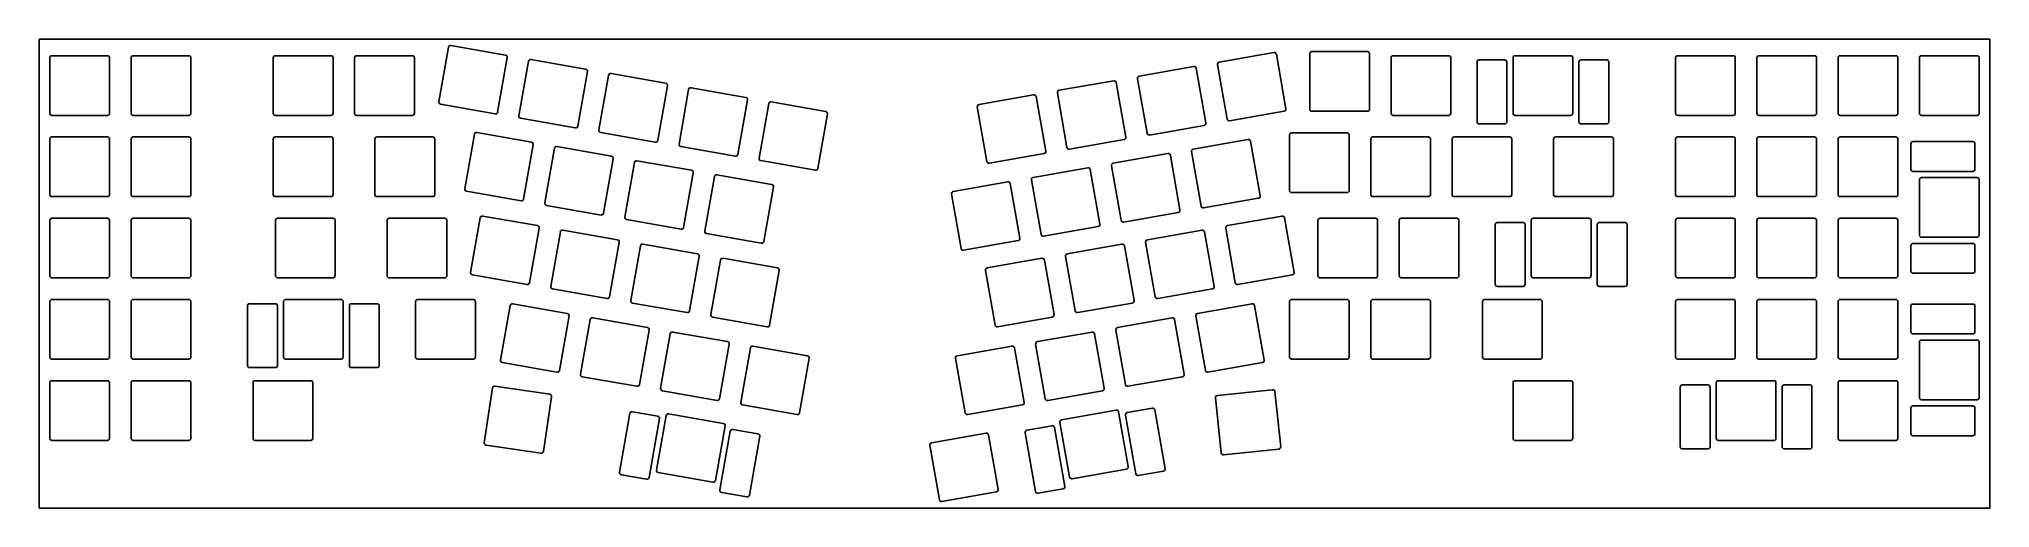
# Model space of a CAD drawing. Header units: millimetres. Extents: x 0 to 457, y -110 to 0.
import ezdxf

# ---------------------------------------------------------------- set-up
doc = ezdxf.new("R2010")
doc.units = ezdxf.units.MM

msp = doc.modelspace()

# ---------------------------------------------------------------- linework, layer by layer
for p, q in [((0, 0.43), (457.2, 0.43)), ((0, -109.54), (0, 0.43)), ((457.2, -109.54), (457.2, 0.43)), ((2.52, -3.98), (2.52, -16.98)), ((3.02, -3.48), (16.02, -3.48)), ((16.52, -3.98), (16.52, -16.98)), ((21.57, -3.98), (21.57, -16.98)), ((22.07, -3.48), (35.08, -3.48)), ((35.58, -3.98), (35.58, -16.98)), ((54.91, -3.98), (54.91, -16.98)), ((55.41, -3.48), (68.41, -3.48)), ((68.91, -3.98), (68.91, -16.98)), ((73.96, -3.98), (73.96, -16.98)), ((74.46, -3.48), (87.46, -3.48)), ((87.96, -3.98), (87.96, -16.98)), ((95.95, -1.47), (93.69, -14.28)), ((96.53, -1.07), (109.33, -3.33)), ((109.74, -3.91), (107.48, -16.71)), ((115.29, -4.38), (128.09, -6.63)), ((276.57, -4.98), (289.38, -2.72)), ((289.96, -3.13), (292.21, -15.93)), ((297.8, -3.02), (297.8, -16.02)), ((298.3, -2.52), (311.3, -2.52)), ((311.8, -3.02), (311.8, -16.02)), ((316.85, -3.98), (316.85, -16.98)), ((317.35, -3.48), (330.35, -3.48)), ((330.85, -3.98), (330.85, -16.98)), ((337.49, -4.48), (343.49, -4.48)), ((345.43, -3.98), (345.43, -16.98)), ((345.93, -3.48), (358.93, -3.48)), ((359.43, -3.98), (359.43, -16.98)), ((361.36, -4.48), (367.36, -4.48)), ((383.52, -3.98), (383.52, -16.98)), ((384.02, -3.48), (397.02, -3.48)), ((397.52, -3.98), (397.52, -16.98)), ((402.57, -3.98), (402.57, -16.98)), ((403.07, -3.48), (416.07, -3.48)), ((416.57, -3.98), (416.57, -16.98)), ((421.62, -3.98), (421.62, -16.98)), ((422.12, -3.48), (435.12, -3.48)), ((435.62, -3.98), (435.62, -16.98)), ((440.68, -3.98), (440.68, -16.98)), ((441.18, -3.48), (454.18, -3.48)), ((454.68, -3.98), (454.68, -16.98)), ((114.71, -4.78), (112.45, -17.58)), ((128.5, -7.21), (126.24, -20.02)), ((133.47, -8.09), (131.22, -20.89)), ((134.05, -7.68), (146.85, -9.94)), ((257.41, -8.87), (259.67, -21.67)), ((257.81, -8.29), (270.62, -6.03)), ((271.2, -6.44), (273.45, -19.24)), ((276.17, -5.56), (278.43, -18.36)), ((336.99, -4.98), (336.99, -18.98)), ((343.99, -4.98), (343.99, -18.98)), ((360.86, -4.98), (360.86, -18.98)), ((367.86, -4.98), (367.86, -18.98)), ((147.26, -10.52), (145, -23.32)), ((152.23, -11.4), (149.98, -24.2)), ((152.81, -10.99), (165.61, -13.25)), ((220.29, -14.9), (233.09, -12.65)), ((233.67, -13.05), (235.93, -25.85)), ((238.65, -12.18), (240.9, -24.98)), ((239.05, -11.6), (251.86, -9.34)), ((252.43, -9.74), (254.69, -22.55)), ((3.02, -17.48), (16.02, -17.48)), ((22.07, -17.48), (35.08, -17.48)), ((55.41, -17.48), (68.41, -17.48)), ((74.46, -17.48), (87.46, -17.48)), ((94.1, -14.86), (106.9, -17.11)), ((112.86, -18.16), (125.66, -20.42)), ((166.02, -13.83), (163.76, -26.63)), ((170.99, -14.71), (168.74, -27.51)), ((171.57, -14.3), (184.38, -16.56)), ((184.78, -17.14), (182.52, -29.94)), ((219.89, -15.48), (222.14, -28.29)), ((279.01, -18.77), (291.81, -16.51)), ((298.3, -16.52), (311.3, -16.52)), ((317.35, -17.48), (330.35, -17.48)), ((345.93, -17.48), (358.93, -17.48)), ((384.02, -17.48), (397.02, -17.48)), ((403.07, -17.48), (416.07, -17.48)), ((422.12, -17.48), (435.12, -17.48)), ((441.18, -17.48), (454.18, -17.48)), ((3.02, -22.53), (16.02, -22.53)), ((22.07, -22.53), (35.08, -22.53)), ((55.41, -22.53), (68.41, -22.53)), ((79.22, -22.53), (92.22, -22.53)), ((102.02, -21.89), (99.77, -34.69)), ((102.6, -21.48), (115.41, -23.74)), ((131.62, -21.47), (144.42, -23.73)), ((260.24, -22.08), (273.05, -19.82)), ((293.04, -22.08), (293.04, -35.08)), ((293.54, -21.57), (306.54, -21.57)), ((307.04, -22.08), (307.04, -35.08)), ((312.59, -22.53), (325.59, -22.53)), ((331.64, -22.53), (344.64, -22.53)), ((337.49, -19.48), (343.49, -19.48)), ((355.45, -22.53), (368.45, -22.53)), ((361.36, -19.48), (367.36, -19.48)), ((384.02, -22.53), (397.02, -22.53)), ((403.07, -22.53), (416.07, -22.53)), ((422.12, -22.53), (435.12, -22.53)), ((2.52, -23.03), (2.52, -36.03)), ((16.52, -23.03), (16.52, -36.03)), ((21.57, -23.03), (21.57, -36.03)), ((35.58, -23.03), (35.58, -36.03)), ((54.91, -23.03), (54.91, -36.03)), ((68.91, -23.03), (68.91, -36.03)), ((78.72, -23.03), (78.72, -36.03)), ((92.72, -23.03), (92.72, -36.03)), ((115.81, -24.32), (113.55, -37.12)), ((120.78, -25.2), (118.53, -38)), ((121.36, -24.79), (134.17, -27.05)), ((150.38, -24.78), (163.18, -27.04)), ((222.72, -28.69), (235.53, -26.43)), ((241.48, -25.38), (254.29, -23.13)), ((251.74, -28.7), (264.54, -26.44)), ((265.12, -26.85), (267.38, -39.65)), ((270.1, -25.97), (272.35, -38.78)), ((270.5, -25.39), (283.3, -23.14)), ((283.88, -23.54), (286.14, -36.35)), ((312.09, -23.03), (312.09, -36.03)), ((326.09, -23.03), (326.09, -36.03)), ((331.14, -23.03), (331.14, -36.03)), ((345.14, -23.03), (345.14, -36.03)), ((354.95, -23.03), (354.95, -36.03)), ((368.95, -23.03), (368.95, -36.03)), ((383.52, -23.03), (383.52, -36.03)), ((397.52, -23.03), (397.52, -36.03)), ((402.57, -23.03), (402.57, -36.03)), ((416.57, -23.03), (416.57, -36.03)), ((421.62, -23.03), (421.62, -36.03)), ((435.62, -23.03), (435.62, -36.03)), ((438.68, -24.11), (438.68, -30.11)), ((453.18, -23.61), (439.18, -23.61)), ((453.68, -24.11), (453.68, -30.11)), ((134.57, -27.63), (132.31, -40.43)), ((139.54, -28.5), (137.29, -41.31)), ((140.12, -28.1), (152.93, -30.36)), ((153.33, -30.94), (151.07, -43.74)), ((158.31, -31.81), (156.05, -44.62)), ((158.88, -31.41), (171.69, -33.66)), ((169.14, -28.09), (181.94, -30.35)), ((232.98, -32.01), (245.78, -29.75)), ((246.36, -30.16), (248.62, -42.96)), ((251.34, -29.28), (253.59, -42.08)), ((453.18, -30.61), (439.18, -30.61)), ((3.02, -36.53), (16.02, -36.53)), ((22.07, -36.53), (35.08, -36.53)), ((55.41, -36.53), (68.41, -36.53)), ((79.22, -36.53), (92.22, -36.53)), ((100.17, -35.27), (112.97, -37.53)), ((172.09, -34.24), (169.84, -47.05)), ((213.81, -35.9), (216.07, -48.7)), ((214.22, -35.32), (227.02, -33.06)), ((227.6, -33.47), (229.86, -46.27)), ((232.58, -32.59), (234.83, -45.39)), ((293.54, -35.58), (306.54, -35.58)), ((312.59, -36.53), (325.59, -36.53)), ((331.64, -36.53), (344.64, -36.53)), ((355.45, -36.53), (368.45, -36.53)), ((384.02, -36.53), (397.02, -36.53)), ((403.07, -36.53), (416.07, -36.53)), ((422.12, -36.53), (435.12, -36.53)), ((440.68, -32.55), (440.68, -45.55)), ((454.18, -32.05), (441.18, -32.05)), ((454.68, -32.55), (454.68, -45.55)), ((103.99, -41.07), (116.79, -43.33)), ((118.93, -38.58), (131.73, -40.84)), ((254.17, -42.49), (266.97, -40.23)), ((272.93, -39.18), (285.74, -36.92)), ((278.5, -43.33), (291.3, -41.07)), ((2.52, -42.08), (2.52, -55.08)), ((3.02, -41.58), (16.02, -41.58)), ((16.52, -42.08), (16.52, -55.08)), ((21.57, -42.08), (21.57, -55.08)), ((22.07, -41.58), (35.08, -41.58)), ((35.58, -42.08), (35.58, -55.08)), ((55.39, -42.08), (55.39, -55.08)), ((55.89, -41.58), (68.89, -41.58)), ((69.39, -42.08), (69.39, -55.08)), ((81.58, -42.08), (81.58, -55.08)), ((82.08, -41.58), (95.08, -41.58)), ((95.58, -42.08), (95.58, -55.08)), ((103.41, -41.48), (101.15, -54.28)), ((117.19, -43.91), (114.94, -56.71)), ((122.17, -44.78), (119.91, -57.59)), ((122.75, -44.38), (135.55, -46.64)), ((137.69, -41.89), (150.5, -44.14)), ((156.45, -45.19), (169.26, -47.45)), ((235.41, -45.8), (248.21, -43.54)), ((259.74, -46.64), (272.54, -44.38)), ((273.12, -44.78), (275.38, -57.59)), ((278.09, -43.91), (280.35, -56.71)), ((291.88, -41.48), (294.14, -54.28)), ((299.7, -42.08), (299.7, -55.08)), ((300.2, -41.58), (313.2, -41.58)), ((313.7, -42.08), (313.7, -55.08)), ((318.75, -42.08), (318.75, -55.08)), ((319.25, -41.58), (332.25, -41.58)), ((332.75, -42.08), (332.75, -55.08)), ((341.27, -43.08), (341.27, -57.08)), ((341.77, -42.58), (347.77, -42.58)), ((348.27, -43.08), (348.27, -57.08)), ((349.71, -42.08), (349.71, -55.08)), ((350.21, -41.58), (363.21, -41.58)), ((363.71, -42.08), (363.71, -55.08)), ((365.15, -43.08), (365.15, -57.08)), ((365.65, -42.58), (371.65, -42.58)), ((372.15, -43.08), (372.15, -57.08)), ((383.52, -42.08), (383.52, -55.08)), ((384.02, -41.58), (397.02, -41.58)), ((397.52, -42.08), (397.52, -55.08)), ((402.57, -42.08), (402.57, -55.08)), ((403.07, -41.58), (416.07, -41.58)), ((416.57, -42.08), (416.57, -55.08)), ((421.62, -42.08), (421.62, -55.08)), ((422.12, -41.58), (435.12, -41.58)), ((435.62, -42.08), (435.62, -55.08)), ((135.95, -47.22), (133.7, -60.02)), ((140.93, -48.09), (138.67, -60.89)), ((141.51, -47.69), (154.31, -49.94)), ((216.65, -49.11), (229.45, -46.85)), ((240.98, -49.94), (253.78, -47.69)), ((254.36, -48.09), (256.62, -60.89)), ((259.33, -47.22), (261.59, -60.02)), ((438.68, -47.99), (438.68, -53.99)), ((453.18, -47.49), (439.18, -47.49)), ((454.18, -46.05), (441.18, -46.05)), ((453.68, -47.99), (453.68, -53.99)), ((101.55, -54.86), (114.36, -57.12)), ((154.71, -50.52), (152.46, -63.33)), ((159.69, -51.4), (157.43, -64.2)), ((160.27, -50.99), (173.07, -53.25)), ((173.47, -53.83), (171.22, -66.63)), ((221.81, -53.83), (224.07, -66.63)), ((222.22, -53.25), (235.02, -50.99)), ((235.6, -51.4), (237.86, -64.2)), ((240.57, -50.52), (242.83, -63.33)), ((280.93, -57.12), (293.73, -54.86)), ((453.18, -54.49), (439.18, -54.49)), ((3.02, -55.58), (16.02, -55.58)), ((22.07, -55.58), (35.08, -55.58)), ((55.89, -55.58), (68.89, -55.58)), ((82.08, -55.58), (95.08, -55.58)), ((120.31, -58.17), (133.12, -60.42)), ((262.17, -60.42), (274.97, -58.17)), ((300.2, -55.58), (313.2, -55.58)), ((319.25, -55.58), (332.25, -55.58)), ((341.77, -57.58), (347.77, -57.58)), ((350.21, -55.58), (363.21, -55.58)), ((365.65, -57.58), (371.65, -57.58)), ((384.02, -55.58), (397.02, -55.58)), ((403.07, -55.58), (416.07, -55.58)), ((422.12, -55.58), (435.12, -55.58)), ((2.52, -61.13), (2.52, -74.13)), ((3.02, -60.63), (16.02, -60.63)), ((16.52, -61.13), (16.52, -74.13)), ((21.57, -61.13), (21.57, -74.13)), ((22.07, -60.63), (35.08, -60.63)), ((35.58, -61.13), (35.58, -74.13)), ((48.86, -62.13), (48.86, -76.13)), ((49.36, -61.63), (55.36, -61.63)), ((55.86, -62.13), (55.86, -76.13)), ((57.29, -61.13), (57.29, -74.13)), ((57.79, -60.63), (70.79, -60.63)), ((71.29, -61.13), (71.29, -74.13)), ((72.73, -62.13), (72.73, -76.13)), ((73.23, -61.63), (79.23, -61.63)), ((79.73, -62.13), (79.73, -76.13)), ((88.25, -61.13), (88.25, -74.13)), ((88.75, -60.63), (101.75, -60.63)), ((102.25, -61.13), (102.25, -74.13)), ((110.42, -62.06), (108.16, -74.86)), ((111, -61.65), (123.8, -63.91)), ((139.08, -61.47), (151.88, -63.73)), ((243.41, -63.73), (256.21, -61.47)), ((271.49, -63.91), (284.29, -61.65)), ((284.87, -62.06), (287.13, -74.86)), ((293.04, -61.13), (293.04, -74.13)), ((293.54, -60.63), (306.54, -60.63)), ((307.04, -61.13), (307.04, -74.13)), ((312.09, -61.13), (312.09, -74.13)), ((312.59, -60.63), (325.59, -60.63)), ((326.09, -61.13), (326.09, -74.13)), ((338.28, -61.13), (338.28, -74.13)), ((338.78, -60.63), (351.78, -60.63)), ((352.28, -61.13), (352.28, -74.13)), ((383.52, -61.13), (383.52, -74.13)), ((384.02, -60.63), (397.02, -60.63)), ((397.52, -61.13), (397.52, -74.13)), ((402.57, -61.13), (402.57, -74.13)), ((403.07, -60.63), (416.07, -60.63)), ((416.57, -61.13), (416.57, -74.13)), ((421.62, -61.13), (421.62, -74.13)), ((422.12, -60.63), (435.12, -60.63)), ((435.62, -61.13), (435.62, -74.13)), ((438.68, -62.21), (438.68, -68.21)), ((453.18, -61.71), (439.18, -61.71)), ((453.68, -62.21), (453.68, -68.21)), ((124.2, -64.49), (121.95, -77.29)), ((129.18, -65.36), (126.92, -78.17)), ((129.76, -64.96), (142.56, -67.22)), ((142.96, -67.8), (140.71, -80.6)), ((148.52, -68.27), (161.32, -70.52)), ((157.84, -64.78), (170.64, -67.04)), ((224.65, -67.04), (237.45, -64.78)), ((233.97, -70.52), (246.77, -68.27)), ((252.32, -67.8), (254.58, -80.6)), ((252.73, -67.22), (265.53, -64.96)), ((266.11, -65.36), (268.37, -78.17)), ((271.08, -64.49), (273.34, -77.29)), ((147.94, -68.67), (145.68, -81.47)), ((161.72, -71.1), (159.47, -83.91)), ((166.7, -71.98), (164.44, -84.78)), ((167.28, -71.57), (180.08, -73.83)), ((215.21, -73.83), (228.01, -71.57)), ((228.59, -71.98), (230.85, -84.78)), ((233.56, -71.1), (235.82, -83.91)), ((247.35, -68.67), (249.61, -81.47)), ((453.18, -68.71), (439.18, -68.71)), ((440.68, -70.65), (440.68, -83.65)), ((454.18, -70.15), (441.18, -70.15)), ((454.68, -70.65), (454.68, -83.65)), ((3.02, -74.63), (16.02, -74.63)), ((22.07, -74.63), (35.08, -74.63)), ((49.36, -76.63), (55.36, -76.63)), ((57.79, -74.63), (70.79, -74.63)), ((73.23, -76.63), (79.23, -76.63)), ((88.75, -74.63), (101.75, -74.63)), ((108.56, -75.44), (121.37, -77.7)), ((180.49, -74.41), (178.23, -87.21)), ((214.8, -74.41), (217.06, -87.21)), ((273.92, -77.7), (286.72, -75.44)), ((293.54, -74.63), (306.54, -74.63)), ((312.59, -74.63), (325.59, -74.63)), ((338.78, -74.63), (351.78, -74.63)), ((384.02, -74.63), (397.02, -74.63)), ((403.07, -74.63), (416.07, -74.63)), ((422.12, -74.63), (435.12, -74.63)), ((2.52, -80.18), (2.52, -93.18)), ((3.02, -79.68), (16.02, -79.68)), ((16.52, -80.18), (16.52, -93.18)), ((21.57, -80.18), (21.57, -93.18)), ((22.07, -79.68), (35.08, -79.68)), ((35.58, -80.18), (35.58, -93.18)), ((50.15, -80.18), (50.15, -93.18)), ((50.65, -79.68), (63.65, -79.68)), ((64.15, -80.18), (64.15, -93.18)), ((106.27, -81.37), (104.34, -94.22)), ((106.83, -80.95), (119.69, -82.87)), ((127.32, -78.75), (140.13, -81)), ((146.09, -82.05), (158.89, -84.31)), ((236.4, -84.31), (249.2, -82.05)), ((255.16, -81), (267.96, -78.75)), ((276.15, -83.15), (289.08, -81.79)), ((289.63, -82.24), (290.99, -95.17)), ((345.43, -80.18), (345.43, -93.18)), ((345.93, -79.68), (358.93, -79.68)), ((359.43, -80.18), (359.43, -93.18)), ((384.61, -81.18), (384.61, -95.18)), ((385.11, -80.68), (391.11, -80.68)), ((391.61, -81.18), (391.61, -95.18)), ((393.05, -80.18), (393.05, -93.18)), ((393.55, -79.68), (406.55, -79.68)), ((407.05, -80.18), (407.05, -93.18)), ((408.49, -81.18), (408.49, -95.18)), ((408.99, -80.68), (414.99, -80.68)), ((415.49, -81.18), (415.49, -95.18)), ((421.62, -80.18), (421.62, -93.18)), ((422.12, -79.68), (435.12, -79.68)), ((435.62, -80.18), (435.62, -93.18)), ((120.11, -83.44), (118.19, -96.29)), ((164.85, -85.36), (177.65, -87.62)), ((217.64, -87.62), (230.44, -85.36)), ((239.62, -88.87), (252.42, -86.61)), ((255, -87.18), (260.91, -86.13)), ((261.49, -86.54), (263.92, -100.33)), ((275.7, -83.7), (277.06, -96.63)), ((438.68, -86.09), (438.68, -92.09)), ((453.18, -85.59), (439.18, -85.59)), ((454.18, -84.15), (441.18, -84.15)), ((453.68, -86.09), (453.68, -92.09)), ((138.49, -87.37), (136.06, -101.15)), ((139.07, -86.96), (144.98, -88)), ((145.38, -88.58), (142.95, -102.37)), ((146.97, -87.85), (144.72, -100.65)), ((147.55, -87.44), (160.36, -89.7)), ((160.76, -90.28), (158.5, -103.08)), ((162.58, -91.11), (168.49, -92.15)), ((231.49, -91.32), (237.39, -90.28)), ((237.97, -90.68), (240.4, -104.47)), ((239.22, -89.45), (241.47, -102.25)), ((253, -87.02), (255.26, -99.82)), ((254.59, -87.75), (257.02, -101.54)), ((3.02, -93.68), (16.02, -93.68)), ((22.07, -93.68), (35.08, -93.68)), ((50.65, -93.68), (63.65, -93.68)), ((104.76, -94.79), (117.62, -96.71)), ((162, -91.51), (159.57, -105.3)), ((168.9, -92.73), (166.47, -106.51)), ((208.73, -94.83), (210.99, -107.63)), ((209.14, -94.25), (221.94, -91.99)), ((222.52, -92.39), (224.77, -105.2)), ((231.08, -91.9), (233.51, -105.69)), ((277.61, -97.08), (290.54, -95.72)), ((345.93, -93.68), (358.93, -93.68)), ((385.11, -95.68), (391.11, -95.68)), ((393.55, -93.68), (406.55, -93.68)), ((408.99, -95.68), (414.99, -95.68)), ((422.12, -93.68), (435.12, -93.68)), ((453.18, -92.59), (439.18, -92.59)), ((242.05, -102.66), (254.86, -100.4)), ((136.47, -101.73), (142.37, -102.77)), ((145.12, -101.23), (157.93, -103.49)), ((234.09, -106.09), (240, -105.05)), ((257.6, -101.95), (263.51, -100.91)), ((0, -109.54), (457.2, -109.54)), ((159.98, -105.88), (165.89, -106.92)), ((211.57, -108.03), (224.37, -105.78))]:
    msp.add_line(p, q)
for centre, start, end in [((3.02, -3.98), 90, 180), ((16.02, -3.98), 0, 90), ((22.07, -3.98), 90, 180), ((35.08, -3.98), 0, 90), ((55.41, -3.98), 90, 180), ((68.41, -3.98), 0, 90), ((74.46, -3.98), 90, 180), ((87.46, -3.98), 0, 90), ((96.44, -1.56), 80, 170), ((109.25, -3.82), 350, 80), ((115.2, -4.87), 80, 170), ((289.46, -3.21), 10, 100), ((298.3, -3.02), 90, 180), ((311.3, -3.02), 0, 90), ((317.35, -3.98), 90, 180), ((330.35, -3.98), 0, 90), ((337.49, -4.98), 90, 180), ((343.49, -4.98), 0, 90), ((345.93, -3.98), 90, 180), ((358.93, -3.98), 0, 90), ((361.36, -4.98), 90, 180), ((367.36, -4.98), 0, 90), ((384.02, -3.98), 90, 180), ((397.02, -3.98), 0, 90), ((403.07, -3.98), 90, 180), ((416.07, -3.98), 0, 90), ((422.12, -3.98), 90, 180), ((435.12, -3.98), 0, 90), ((441.18, -3.98), 90, 180), ((454.18, -3.98), 0, 90), ((128.01, -7.13), 350, 80), ((133.96, -8.18), 80, 170), ((257.9, -8.78), 100, 190), ((270.7, -6.52), 10, 100), ((276.66, -5.47), 100, 190), ((146.77, -10.43), 350, 80), ((152.73, -11.48), 80, 170), ((165.53, -13.74), 350, 80), ((233.18, -13.14), 10, 100), ((239.14, -12.09), 100, 190), ((251.94, -9.83), 10, 100), ((3.02, -16.98), 180, 270), ((16.02, -16.98), 270, 0), ((22.07, -16.98), 180, 270), ((35.08, -16.98), 270, 0), ((55.41, -16.98), 180, 270), ((68.41, -16.98), 270, 0), ((74.46, -16.98), 180, 270), ((87.46, -16.98), 270, 0), ((94.19, -14.36), 170, 260), ((106.99, -16.62), 260, 350), ((112.95, -17.67), 170, 260), ((171.49, -14.79), 80, 170), ((184.29, -17.05), 350, 80), ((220.38, -15.4), 100, 190), ((291.72, -16.02), 280, 10), ((298.3, -16.02), 180, 270), ((311.3, -16.02), 270, 0), ((317.35, -16.98), 180, 270), ((330.35, -16.98), 270, 0), ((345.93, -16.98), 180, 270), ((358.93, -16.98), 270, 0), ((384.02, -16.98), 180, 270), ((397.02, -16.98), 270, 0), ((403.07, -16.98), 180, 270), ((416.07, -16.98), 270, 0), ((422.12, -16.98), 180, 270), ((435.12, -16.98), 270, 0), ((441.18, -16.98), 180, 270), ((454.18, -16.98), 270, 0), ((3.02, -23.03), 90, 180), ((16.02, -23.03), 0, 90), ((22.07, -23.03), 90, 180), ((35.08, -23.03), 0, 90), ((55.41, -23.03), 90, 180), ((68.41, -23.03), 0, 90), ((79.22, -23.03), 90, 180), ((92.22, -23.03), 0, 90), ((102.52, -21.98), 80, 170), ((125.75, -19.93), 260, 350), ((131.71, -20.98), 170, 260), ((254.2, -22.63), 280, 10), ((260.16, -21.58), 190, 280), ((272.96, -19.33), 280, 10), ((278.92, -18.27), 190, 280), ((293.54, -22.08), 90, 180), ((306.54, -22.08), 0, 90), ((312.59, -23.03), 90, 180), ((325.59, -23.03), 0, 90), ((331.64, -23.03), 90, 180), ((337.49, -18.98), 180, 270), ((343.49, -18.98), 270, 0), ((344.64, -23.03), 0, 90), ((355.45, -23.03), 90, 180), ((361.36, -18.98), 180, 270), ((367.36, -18.98), 270, 0), ((368.45, -23.03), 0, 90), ((384.02, -23.03), 90, 180), ((397.02, -23.03), 0, 90), ((403.07, -23.03), 90, 180), ((416.07, -23.03), 0, 90), ((422.12, -23.03), 90, 180), ((435.12, -23.03), 0, 90), ((115.32, -24.23), 350, 80), ((121.28, -25.28), 80, 170), ((134.08, -27.54), 350, 80), ((144.51, -23.24), 260, 350), ((150.47, -24.29), 170, 260), ((163.27, -26.54), 260, 350), ((235.44, -25.94), 280, 10), ((241.4, -24.89), 190, 280), ((264.63, -26.94), 10, 100), ((270.59, -25.89), 100, 190), ((283.39, -23.63), 10, 100), ((439.18, -24.11), 90, 180), ((453.18, -24.11), 0, 90), ((140.04, -28.59), 80, 170), ((152.84, -30.85), 350, 80), ((158.8, -31.9), 80, 170), ((169.23, -27.6), 170, 260), ((182.03, -29.85), 260, 350), ((222.64, -28.2), 190, 280), ((245.87, -30.25), 10, 100), ((251.83, -29.19), 100, 190), ((439.18, -30.11), 180, 270), ((453.18, -30.11), 270, 0), ((3.02, -36.03), 180, 270), ((16.02, -36.03), 270, 0), ((22.07, -36.03), 180, 270), ((35.08, -36.03), 270, 0), ((55.41, -36.03), 180, 270), ((68.41, -36.03), 270, 0), ((79.22, -36.03), 180, 270), ((92.22, -36.03), 270, 0), ((100.26, -34.78), 170, 260), ((171.6, -34.16), 350, 80), ((214.31, -35.81), 100, 190), ((227.11, -33.55), 10, 100), ((233.07, -32.5), 100, 190), ((285.65, -36.43), 280, 10), ((293.54, -35.08), 180, 270), ((306.54, -35.08), 270, 0), ((312.59, -36.03), 180, 270), ((325.59, -36.03), 270, 0), ((331.64, -36.03), 180, 270), ((344.64, -36.03), 270, 0), ((355.45, -36.03), 180, 270), ((368.45, -36.03), 270, 0), ((384.02, -36.03), 180, 270), ((397.02, -36.03), 270, 0), ((403.07, -36.03), 180, 270), ((416.07, -36.03), 270, 0), ((422.12, -36.03), 180, 270), ((435.12, -36.03), 270, 0), ((441.18, -32.55), 90, 180), ((454.18, -32.55), 0, 90), ((103.9, -41.56), 80, 170), ((113.06, -37.04), 260, 350), ((119.02, -38.09), 170, 260), ((131.82, -40.34), 260, 350), ((266.89, -39.74), 280, 10), ((272.85, -38.69), 190, 280), ((291.39, -41.56), 10, 100), ((3.02, -42.08), 90, 180), ((16.02, -42.08), 0, 90), ((22.07, -42.08), 90, 180), ((35.08, -42.08), 0, 90), ((55.89, -42.08), 90, 180), ((68.89, -42.08), 0, 90), ((82.08, -42.08), 90, 180), ((95.08, -42.08), 0, 90), ((116.7, -43.82), 350, 80), ((122.66, -44.87), 80, 170), ((137.78, -41.39), 170, 260), ((150.58, -43.65), 260, 350), ((156.54, -44.7), 170, 260), ((235.32, -45.31), 190, 280), ((248.13, -43.05), 280, 10), ((254.09, -42), 190, 280), ((272.63, -44.87), 10, 100), ((278.59, -43.82), 100, 190), ((300.2, -42.08), 90, 180), ((313.2, -42.08), 0, 90), ((319.25, -42.08), 90, 180), ((332.25, -42.08), 0, 90), ((341.77, -43.08), 90, 180), ((347.77, -43.08), 0, 90), ((350.21, -42.08), 90, 180), ((363.21, -42.08), 0, 90), ((365.65, -43.08), 90, 180), ((371.65, -43.08), 0, 90), ((384.02, -42.08), 90, 180), ((397.02, -42.08), 0, 90), ((403.07, -42.08), 90, 180), ((416.07, -42.08), 0, 90), ((422.12, -42.08), 90, 180), ((435.12, -42.08), 0, 90), ((441.18, -45.55), 180, 270), ((454.18, -45.55), 270, 0), ((135.46, -47.13), 350, 80), ((141.42, -48.18), 80, 170), ((154.22, -50.44), 350, 80), ((169.34, -46.96), 260, 350), ((216.56, -48.61), 190, 280), ((229.37, -46.36), 280, 10), ((241.07, -50.44), 100, 190), ((253.87, -48.18), 10, 100), ((259.83, -47.13), 100, 190), ((439.18, -47.99), 90, 180), ((453.18, -47.99), 0, 90), ((101.64, -54.37), 170, 260), ((160.18, -51.49), 80, 170), ((172.98, -53.74), 350, 80), ((222.31, -53.74), 100, 190), ((235.11, -51.49), 10, 100), ((293.65, -54.37), 280, 10), ((439.18, -53.99), 180, 270), ((453.18, -53.99), 270, 0), ((3.02, -55.08), 180, 270), ((16.02, -55.08), 270, 0), ((22.07, -55.08), 180, 270), ((35.08, -55.08), 270, 0), ((55.89, -55.08), 180, 270), ((68.89, -55.08), 270, 0), ((82.08, -55.08), 180, 270), ((95.08, -55.08), 270, 0), ((114.44, -56.62), 260, 350), ((120.4, -57.67), 170, 260), ((274.89, -57.67), 280, 10), ((280.84, -56.62), 190, 280), ((300.2, -55.08), 180, 270), ((313.2, -55.08), 270, 0), ((319.25, -55.08), 180, 270), ((332.25, -55.08), 270, 0), ((341.77, -57.08), 180, 270), ((347.77, -57.08), 270, 0), ((350.21, -55.08), 180, 270), ((363.21, -55.08), 270, 0), ((365.65, -57.08), 180, 270), ((371.65, -57.08), 270, 0), ((384.02, -55.08), 180, 270), ((397.02, -55.08), 270, 0), ((403.07, -55.08), 180, 270), ((416.07, -55.08), 270, 0), ((422.12, -55.08), 180, 270), ((435.12, -55.08), 270, 0), ((3.02, -61.13), 90, 180), ((16.02, -61.13), 0, 90), ((22.07, -61.13), 90, 180), ((35.08, -61.13), 0, 90), ((49.36, -62.13), 90, 180), ((55.36, -62.13), 0, 90), ((57.79, -61.13), 90, 180), ((70.79, -61.13), 0, 90), ((73.23, -62.13), 90, 180), ((79.23, -62.13), 0, 90), ((88.75, -61.13), 90, 180), ((101.75, -61.13), 0, 90), ((110.91, -62.14), 80, 170), ((123.71, -64.4), 350, 80), ((133.2, -59.93), 260, 350), ((139.16, -60.98), 170, 260), ((151.96, -63.24), 260, 350), ((243.32, -63.24), 190, 280), ((256.13, -60.98), 280, 10), ((262.08, -59.93), 190, 280), ((271.58, -64.4), 100, 190), ((284.38, -62.14), 10, 100), ((293.54, -61.13), 90, 180), ((306.54, -61.13), 0, 90), ((312.59, -61.13), 90, 180), ((325.59, -61.13), 0, 90), ((338.78, -61.13), 90, 180), ((351.78, -61.13), 0, 90), ((384.02, -61.13), 90, 180), ((397.02, -61.13), 0, 90), ((403.07, -61.13), 90, 180), ((416.07, -61.13), 0, 90), ((422.12, -61.13), 90, 180), ((435.12, -61.13), 0, 90), ((439.18, -62.21), 90, 180), ((453.18, -62.21), 0, 90), ((129.67, -65.45), 80, 170), ((142.47, -67.71), 350, 80), ((148.43, -68.76), 80, 170), ((157.92, -64.29), 170, 260), ((170.73, -66.55), 260, 350), ((224.56, -66.55), 190, 280), ((237.36, -64.29), 280, 10), ((246.86, -68.76), 10, 100), ((252.82, -67.71), 100, 190), ((265.62, -65.45), 10, 100), ((439.18, -68.21), 180, 270), ((453.18, -68.21), 270, 0), ((161.23, -71.02), 350, 80), ((167.19, -72.07), 80, 170), ((228.1, -72.07), 10, 100), ((234.06, -71.02), 100, 190), ((441.18, -70.65), 90, 180), ((454.18, -70.65), 0, 90), ((3.02, -74.13), 180, 270), ((16.02, -74.13), 270, 0), ((22.07, -74.13), 180, 270), ((35.08, -74.13), 270, 0), ((49.36, -76.13), 180, 270), ((55.36, -76.13), 270, 0), ((57.79, -74.13), 180, 270), ((70.79, -74.13), 270, 0), ((73.23, -76.13), 180, 270), ((79.23, -76.13), 270, 0), ((88.75, -74.13), 180, 270), ((101.75, -74.13), 270, 0), ((108.65, -74.95), 170, 260), ((121.45, -77.2), 260, 350), ((179.99, -74.32), 350, 80), ((215.29, -74.32), 100, 190), ((273.83, -77.2), 190, 280), ((286.64, -74.95), 280, 10), ((293.54, -74.13), 180, 270), ((306.54, -74.13), 270, 0), ((312.59, -74.13), 180, 270), ((325.59, -74.13), 270, 0), ((338.78, -74.13), 180, 270), ((351.78, -74.13), 270, 0), ((384.02, -74.13), 180, 270), ((397.02, -74.13), 270, 0), ((403.07, -74.13), 180, 270), ((416.07, -74.13), 270, 0), ((422.12, -74.13), 180, 270), ((435.12, -74.13), 270, 0), ((3.02, -80.18), 90, 180), ((16.02, -80.18), 0, 90), ((22.07, -80.18), 90, 180), ((35.08, -80.18), 0, 90), ((50.65, -80.18), 90, 180), ((63.65, -80.18), 0, 90), ((106.76, -81.44), 81.5, 171.5), ((127.41, -78.25), 170, 260), ((140.21, -80.51), 260, 350), ((146.17, -81.56), 170, 260), ((249.12, -81.56), 280, 10), ((255.07, -80.51), 190, 280), ((267.88, -78.25), 280, 10), ((289.13, -82.29), 6, 96), ((345.93, -80.18), 90, 180), ((358.93, -80.18), 0, 90), ((385.11, -81.18), 90, 180), ((391.11, -81.18), 0, 90), ((393.55, -80.18), 90, 180), ((406.55, -80.18), 0, 90), ((408.99, -81.18), 90, 180), ((414.99, -81.18), 0, 90), ((422.12, -80.18), 90, 180), ((435.12, -80.18), 0, 90), ((119.62, -83.36), 351.5, 81.5), ((158.97, -83.82), 260, 350), ((164.93, -84.87), 170, 260), ((230.35, -84.87), 280, 10), ((236.31, -83.82), 190, 280), ((252.51, -87.11), 10, 100), ((260.99, -86.63), 10, 100), ((276.2, -83.65), 96, 186), ((439.18, -86.09), 90, 180), ((441.18, -83.65), 180, 270), ((453.18, -86.09), 0, 90), ((454.18, -83.65), 270, 0), ((138.98, -87.45), 80, 170), ((144.89, -88.49), 350, 80), ((147.47, -87.93), 80, 170), ((160.27, -90.19), 350, 80), ((162.5, -91.6), 80, 170), ((177.74, -87.13), 260, 350), ((217.55, -87.13), 190, 280), ((231.57, -91.81), 100, 190), ((237.48, -90.77), 10, 100), ((239.71, -89.36), 100, 190), ((255.09, -87.67), 100, 190), ((3.02, -93.18), 180, 270), ((16.02, -93.18), 270, 0), ((22.07, -93.18), 180, 270), ((35.08, -93.18), 270, 0), ((50.65, -93.18), 180, 270), ((63.65, -93.18), 270, 0), ((104.84, -94.3), 171.5, 261.5), ((168.41, -92.64), 350, 80), ((209.22, -94.74), 100, 190), ((222.02, -92.48), 10, 100), ((290.49, -95.22), 276, 6), ((345.93, -93.18), 180, 270), ((358.93, -93.18), 270, 0), ((385.11, -95.18), 180, 270), ((391.11, -95.18), 270, 0), ((393.55, -93.18), 180, 270), ((406.55, -93.18), 270, 0), ((408.99, -95.18), 180, 270), ((414.99, -95.18), 270, 0), ((422.12, -93.18), 180, 270), ((435.12, -93.18), 270, 0), ((439.18, -92.09), 180, 270), ((453.18, -92.09), 270, 0), ((117.7, -96.22), 261.5, 351.5), ((254.77, -99.91), 280, 10), ((263.43, -100.41), 280, 10), ((277.56, -96.58), 186, 276), ((136.55, -101.24), 170, 260), ((142.46, -102.28), 260, 350), ((145.21, -100.74), 170, 260), ((158.01, -102.99), 260, 350), ((239.91, -104.56), 280, 10), ((241.97, -102.17), 190, 280), ((257.52, -101.45), 190, 280), ((160.07, -105.39), 170, 260), ((165.97, -106.43), 260, 350), ((211.48, -107.54), 190, 280), ((224.28, -105.28), 280, 10), ((234, -105.6), 190, 280)]:
    msp.add_arc(centre, 0.5, start, end)

doc.saveas('drawing.dxf')
